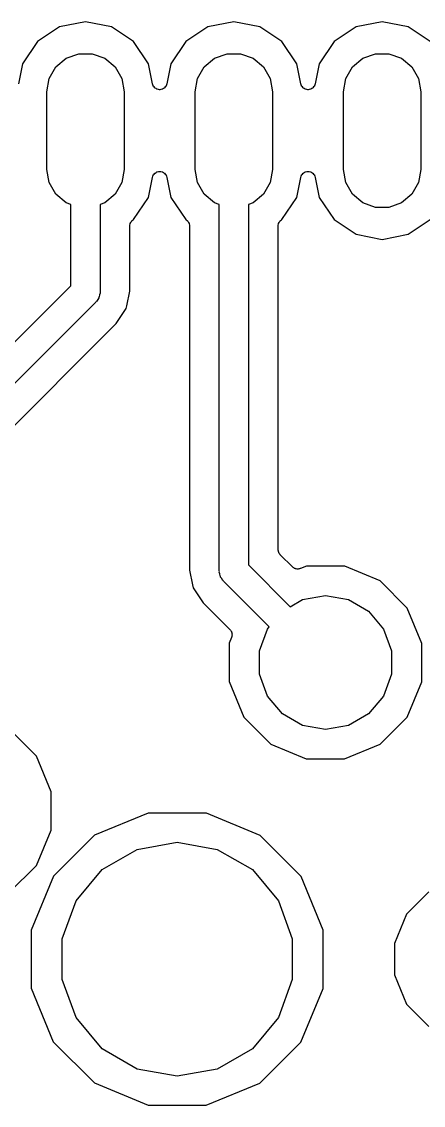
# Model space of a CAD drawing. Extents: x 30 to 169, y -146 to -30.
# Drawn here: x 151.34 to 158.22, y -62.5 to -43.95 of the extents above; entities that cross this region are included whole.
import ezdxf

# ---------------------------------------------------------------- set-up
doc = ezdxf.new("R2010")
doc.units = 0
doc.header["$MEASUREMENT"] = 0
doc.layers.add('BLACK', color=7, linetype='CONTINUOUS')

msp = doc.modelspace()

# ---------------------------------------------------------------- linework, layer by layer
at = {"layer": 'Black'}
for p, q in [((152.43, -43.9454), (151.984, -44.0341)), ((152.876, -44.0341), (152.43, -43.9454)), ((154.97, -43.9454), (154.524, -44.0341)), ((155.416, -44.0341), (154.97, -43.9454)), ((157.51, -43.9454), (157.064, -44.0341)), ((157.956, -44.0341), (157.51, -43.9454)), ((151.984, -44.0341), (151.606, -44.2869)), ((153.254, -44.2869), (152.876, -44.0341)), ((154.524, -44.0341), (154.146, -44.2869)), ((155.794, -44.2869), (155.416, -44.0341)), ((157.064, -44.0341), (156.686, -44.2869)), ((158.334, -44.2869), (157.956, -44.0341)), ((151.606, -44.2869), (151.353, -44.6651)), ((153.507, -44.6651), (153.254, -44.2869)), ((154.146, -44.2869), (153.893, -44.6651)), ((156.047, -44.6651), (155.794, -44.2869)), ((156.686, -44.2869), (156.433, -44.6651)), ((152.1, -44.5726), (152.315, -44.4942)), ((152.315, -44.4942), (152.545, -44.4942)), ((152.545, -44.4942), (152.76, -44.5726)), ((154.64, -44.5726), (154.855, -44.4942)), ((154.855, -44.4942), (155.085, -44.4942)), ((155.085, -44.4942), (155.3, -44.5726)), ((157.18, -44.5726), (157.395, -44.4942)), ((157.395, -44.4942), (157.625, -44.4942)), ((157.625, -44.4942), (157.84, -44.5726)), ((151.353, -44.6651), (151.285, -45.0084)), ((151.809, -44.9187), (151.924, -44.7201)), ((151.924, -44.7201), (152.1, -44.5726)), ((152.76, -44.5726), (152.936, -44.7201)), ((152.936, -44.7201), (153.051, -44.9187)), ((153.575, -45.0084), (153.507, -44.6651)), ((153.893, -44.6651), (153.825, -45.0084)), ((154.349, -44.9187), (154.464, -44.7201)), ((154.464, -44.7201), (154.64, -44.5726)), ((155.3, -44.5726), (155.476, -44.7201)), ((155.476, -44.7201), (155.591, -44.9187)), ((156.115, -45.0084), (156.047, -44.6651)), ((156.433, -44.6651), (156.365, -45.0084)), ((156.889, -44.9187), (157.004, -44.7201)), ((157.004, -44.7201), (157.18, -44.5726)), ((157.84, -44.5726), (158.016, -44.7201)), ((158.016, -44.7201), (158.131, -44.9187)), ((151.77, -45.1446), (151.809, -44.9187)), ((153.051, -44.9187), (153.09, -45.1446)), ((153.582, -45.0264), (153.575, -45.0084)), ((153.589, -45.0447), (153.582, -45.0264)), ((153.59, -45.0469), (153.589, -45.0447)), ((153.591, -45.0495), (153.59, -45.0469)), ((153.604, -45.064), (153.591, -45.0495)), ((153.616, -45.0791), (153.604, -45.064)), ((153.619, -45.0805), (153.616, -45.0791)), ((153.621, -45.0826), (153.619, -45.0805)), ((153.637, -45.0919), (153.621, -45.0826)), ((153.654, -45.102), (153.637, -45.0919)), ((153.763, -45.0919), (153.746, -45.102)), ((153.779, -45.0826), (153.763, -45.0919)), ((153.781, -45.0805), (153.779, -45.0826)), ((153.784, -45.0791), (153.781, -45.0805)), ((153.796, -45.064), (153.784, -45.0791)), ((153.809, -45.0495), (153.796, -45.064)), ((153.81, -45.0469), (153.809, -45.0495)), ((153.811, -45.0447), (153.81, -45.0469)), ((153.818, -45.0264), (153.811, -45.0447)), ((153.825, -45.0084), (153.818, -45.0264)), ((154.31, -45.1446), (154.349, -44.9187)), ((155.591, -44.9187), (155.63, -45.1446)), ((156.122, -45.0264), (156.115, -45.0084)), ((156.129, -45.0447), (156.122, -45.0264)), ((156.13, -45.0469), (156.129, -45.0447)), ((156.131, -45.0495), (156.13, -45.0469)), ((156.144, -45.064), (156.131, -45.0495)), ((156.156, -45.0791), (156.144, -45.064)), ((156.159, -45.0805), (156.156, -45.0791)), ((156.161, -45.0826), (156.159, -45.0805)), ((156.177, -45.0919), (156.161, -45.0826)), ((156.194, -45.102), (156.177, -45.0919)), ((156.303, -45.0919), (156.286, -45.102)), ((156.319, -45.0826), (156.303, -45.0919)), ((156.321, -45.0805), (156.319, -45.0826)), ((156.324, -45.0791), (156.321, -45.0805)), ((156.336, -45.064), (156.324, -45.0791)), ((156.349, -45.0495), (156.336, -45.064)), ((156.35, -45.0469), (156.349, -45.0495)), ((156.351, -45.0447), (156.35, -45.0469)), ((156.358, -45.0264), (156.351, -45.0447)), ((156.365, -45.0084), (156.358, -45.0264)), ((156.85, -45.1446), (156.889, -44.9187)), ((158.131, -44.9187), (158.17, -45.1446)), ((151.77, -46.4754), (151.77, -45.1446)), ((153.09, -45.1446), (153.09, -46.4754)), ((153.657, -45.1025), (153.654, -45.102)), ((153.659, -45.1038), (153.657, -45.1025)), ((153.678, -45.1068), (153.659, -45.1038)), ((153.697, -45.1106), (153.678, -45.1068)), ((153.7, -45.1101), (153.697, -45.1106)), ((153.703, -45.1106), (153.7, -45.1101)), ((153.722, -45.1068), (153.703, -45.1106)), ((153.741, -45.1038), (153.722, -45.1068)), ((153.743, -45.1025), (153.741, -45.1038)), ((153.746, -45.102), (153.743, -45.1025)), ((154.31, -46.4754), (154.31, -45.1446)), ((155.63, -45.1446), (155.63, -46.4754)), ((156.197, -45.1025), (156.194, -45.102)), ((156.199, -45.1038), (156.197, -45.1025)), ((156.218, -45.1068), (156.199, -45.1038)), ((156.237, -45.1106), (156.218, -45.1068)), ((156.24, -45.1101), (156.237, -45.1106)), ((156.243, -45.1106), (156.24, -45.1101)), ((156.262, -45.1068), (156.243, -45.1106)), ((156.281, -45.1038), (156.262, -45.1068)), ((156.283, -45.1025), (156.281, -45.1038)), ((156.286, -45.102), (156.283, -45.1025)), ((156.85, -46.4754), (156.85, -45.1446)), ((158.17, -45.1446), (158.17, -46.4754)), ((151.809, -46.7013), (151.77, -46.4754)), ((153.09, -46.4754), (153.051, -46.7013)), ((153.582, -46.5936), (153.589, -46.5753)), ((153.589, -46.5753), (153.59, -46.5731)), ((153.59, -46.5731), (153.591, -46.5705)), ((153.591, -46.5705), (153.604, -46.556)), ((153.604, -46.556), (153.616, -46.5409)), ((153.616, -46.5409), (153.619, -46.5395)), ((153.619, -46.5395), (153.621, -46.5374)), ((153.621, -46.5374), (153.637, -46.5281)), ((153.637, -46.5281), (153.654, -46.518)), ((153.654, -46.518), (153.657, -46.5175)), ((153.657, -46.5175), (153.659, -46.5162)), ((153.659, -46.5162), (153.678, -46.5132)), ((153.678, -46.5132), (153.697, -46.5094)), ((153.697, -46.5094), (153.7, -46.5099)), ((153.7, -46.5099), (153.703, -46.5094)), ((153.703, -46.5094), (153.722, -46.5132)), ((153.722, -46.5132), (153.741, -46.5162)), ((153.741, -46.5162), (153.743, -46.5175)), ((153.743, -46.5175), (153.746, -46.518)), ((153.746, -46.518), (153.763, -46.5281)), ((153.763, -46.5281), (153.779, -46.5374)), ((153.779, -46.5374), (153.781, -46.5395)), ((153.781, -46.5395), (153.784, -46.5409)), ((153.784, -46.5409), (153.796, -46.556)), ((153.796, -46.556), (153.809, -46.5705)), ((153.809, -46.5705), (153.81, -46.5731)), ((153.81, -46.5731), (153.811, -46.5753)), ((153.811, -46.5753), (153.818, -46.5936)), ((154.349, -46.7013), (154.31, -46.4754)), ((155.63, -46.4754), (155.591, -46.7013)), ((156.122, -46.5936), (156.129, -46.5753)), ((156.129, -46.5753), (156.13, -46.5731)), ((156.13, -46.5731), (156.131, -46.5705)), ((156.131, -46.5705), (156.144, -46.556)), ((156.144, -46.556), (156.156, -46.5409)), ((156.156, -46.5409), (156.159, -46.5395)), ((156.159, -46.5395), (156.161, -46.5374)), ((156.161, -46.5374), (156.177, -46.5281)), ((156.177, -46.5281), (156.194, -46.518)), ((156.194, -46.518), (156.197, -46.5175)), ((156.197, -46.5175), (156.199, -46.5162)), ((156.199, -46.5162), (156.218, -46.5132)), ((156.218, -46.5132), (156.237, -46.5094)), ((156.237, -46.5094), (156.24, -46.5099)), ((156.24, -46.5099), (156.243, -46.5094)), ((156.243, -46.5094), (156.262, -46.5132)), ((156.262, -46.5132), (156.281, -46.5162)), ((156.281, -46.5162), (156.283, -46.5175)), ((156.283, -46.5175), (156.286, -46.518)), ((156.286, -46.518), (156.303, -46.5281)), ((156.303, -46.5281), (156.319, -46.5374)), ((156.319, -46.5374), (156.321, -46.5395)), ((156.321, -46.5395), (156.324, -46.5409)), ((156.324, -46.5409), (156.336, -46.556)), ((156.336, -46.556), (156.349, -46.5705)), ((156.349, -46.5705), (156.35, -46.5731)), ((156.35, -46.5731), (156.351, -46.5753)), ((156.351, -46.5753), (156.358, -46.5936)), ((156.889, -46.7013), (156.85, -46.4754)), ((158.17, -46.4754), (158.131, -46.7013)), ((151.924, -46.8999), (151.809, -46.7013)), ((153.051, -46.7013), (152.936, -46.8999)), ((153.507, -46.9549), (153.575, -46.6116)), ((153.575, -46.6116), (153.582, -46.5936)), ((153.818, -46.5936), (153.825, -46.6116)), ((153.825, -46.6116), (153.893, -46.9549)), ((154.464, -46.8999), (154.349, -46.7013)), ((155.591, -46.7013), (155.476, -46.8999)), ((156.047, -46.9549), (156.115, -46.6116)), ((156.115, -46.6116), (156.122, -46.5936)), ((156.358, -46.5936), (156.365, -46.6116)), ((156.365, -46.6116), (156.433, -46.9549)), ((157.004, -46.8999), (156.889, -46.7013)), ((158.131, -46.7013), (158.016, -46.8999)), ((152.1, -47.0474), (151.924, -46.8999)), ((152.936, -46.8999), (152.76, -47.0474)), ((154.64, -47.0474), (154.464, -46.8999)), ((155.476, -46.8999), (155.3, -47.0474)), ((157.18, -47.0474), (157.004, -46.8999)), ((158.016, -46.8999), (157.84, -47.0474)), ((152.18, -47.0766), (152.1, -47.0474)), ((152.18, -48.4664), (152.18, -47.0766)), ((152.76, -47.0474), (152.68, -47.0766)), ((152.68, -47.0766), (152.68, -48.57)), ((153.254, -47.3331), (153.507, -46.9549)), ((153.893, -46.9549), (154.146, -47.3331)), ((154.72, -47.0766), (154.64, -47.0474)), ((154.72, -53.35), (154.72, -47.0766)), ((155.3, -47.0474), (155.22, -47.0766)), ((155.22, -47.0766), (155.22, -53.2464)), ((155.794, -47.3331), (156.047, -46.9549)), ((156.433, -46.9549), (156.686, -47.3331)), ((157.395, -47.1258), (157.18, -47.0474)), ((157.625, -47.1258), (157.395, -47.1258)), ((157.84, -47.0474), (157.625, -47.1258)), ((153.188, -47.4454), (153.191, -47.4277)), ((153.188, -48.5575), (153.188, -47.4454)), ((153.191, -47.4277), (153.193, -47.4099)), ((153.193, -47.4099), (153.195, -47.4061)), ((153.195, -47.4061), (153.196, -47.402)), ((153.196, -47.402), (153.205, -47.3864)), ((153.205, -47.3864), (153.213, -47.3703)), ((153.213, -47.3703), (153.216, -47.3674)), ((153.216, -47.3674), (153.218, -47.3638)), ((153.218, -47.3638), (153.231, -47.3522)), ((153.231, -47.3522), (153.244, -47.3398)), ((153.244, -47.3398), (153.254, -47.3331)), ((154.146, -47.3331), (154.156, -47.3398)), ((154.156, -47.3398), (154.169, -47.3522)), ((154.169, -47.3522), (154.182, -47.3638)), ((154.182, -47.3638), (154.184, -47.3674)), ((154.184, -47.3674), (154.187, -47.3703)), ((154.187, -47.3703), (154.195, -47.3864)), ((154.195, -47.3864), (154.204, -47.402)), ((154.204, -47.402), (154.205, -47.4061)), ((154.205, -47.4061), (154.207, -47.4099)), ((154.207, -47.4099), (154.209, -47.4277)), ((154.209, -47.4277), (154.212, -47.4454)), ((154.212, -47.4454), (154.212, -53.3375)), ((155.728, -47.4454), (155.731, -47.4277)), ((155.728, -52.9834), (155.728, -47.4454)), ((155.731, -47.4277), (155.733, -47.4099)), ((155.733, -47.4099), (155.735, -47.4061)), ((155.735, -47.4061), (155.736, -47.402)), ((155.736, -47.402), (155.745, -47.3864)), ((155.745, -47.3864), (155.753, -47.3703)), ((155.753, -47.3703), (155.756, -47.3674)), ((155.756, -47.3674), (155.758, -47.3638)), ((155.758, -47.3638), (155.771, -47.3522)), ((155.771, -47.3522), (155.784, -47.3398)), ((155.784, -47.3398), (155.794, -47.3331)), ((156.686, -47.3331), (157.064, -47.5859)), ((157.956, -47.5859), (158.334, -47.3331)), ((157.064, -47.5859), (157.51, -47.6746)), ((157.51, -47.6746), (157.956, -47.5859)), ((147.896, -52.75), (152.18, -48.4664)), ((152.679, -48.5918), (152.671, -48.6233)), ((152.68, -48.57), (152.678, -48.5808)), ((152.678, -48.5808), (152.679, -48.5918)), ((153.137, -48.8139), (153.188, -48.5575)), ((152.607, -48.7468), (148.177, -53.1768)), ((152.613, -48.7378), (152.607, -48.7468)), ((152.622, -48.7307), (152.613, -48.7378)), ((152.638, -48.7024), (152.622, -48.7307)), ((152.657, -48.6757), (152.638, -48.7024)), ((152.659, -48.665), (152.657, -48.6757)), ((152.665, -48.6555), (152.659, -48.665)), ((152.671, -48.6233), (152.665, -48.6555)), ((152.957, -49.1148), (153.128, -48.8591)), ((153.128, -48.8591), (153.137, -48.8139)), ((153.137, -48.8139), (153.137, -48.8139)), ((148.545, -53.5271), (152.957, -49.1148)), ((155.729, -52.9889), (155.728, -52.9834)), ((155.728, -52.9945), (155.729, -52.9889)), ((155.733, -53.0105), (155.728, -52.9945)), ((155.736, -53.0269), (155.733, -53.0105)), ((155.738, -53.0317), (155.736, -53.0269)), ((155.74, -53.0371), (155.738, -53.0317)), ((155.749, -53.0507), (155.74, -53.0371)), ((155.758, -53.0651), (155.749, -53.0507)), ((155.762, -53.0686), (155.758, -53.0651)), ((155.765, -53.0732), (155.762, -53.0686)), ((155.22, -53.2464), (155.937, -53.9634)), ((155.975, -53.2825), (155.765, -53.0732)), ((154.212, -53.3375), (154.262, -53.5902)), ((154.722, -53.3608), (154.72, -53.35)), ((154.721, -53.3718), (154.722, -53.3608)), ((154.729, -53.4033), (154.721, -53.3718)), ((154.735, -53.4355), (154.729, -53.4033)), ((154.741, -53.445), (154.735, -53.4355)), ((155.981, -53.2873), (155.975, -53.2825)), ((155.987, -53.2934), (155.981, -53.2873)), ((155.999, -53.2999), (155.987, -53.2934)), ((156.011, -53.3078), (155.999, -53.2999)), ((156.019, -53.31), (156.011, -53.3078)), ((156.026, -53.3138), (156.019, -53.31)), ((156.04, -53.3157), (156.026, -53.3138)), ((156.053, -53.3193), (156.04, -53.3157)), ((156.062, -53.3185), (156.053, -53.3193)), ((156.07, -53.3196), (156.062, -53.3185)), ((156.083, -53.3166), (156.07, -53.3196)), ((156.097, -53.3154), (156.083, -53.3166)), ((156.105, -53.3119), (156.097, -53.3154)), ((156.113, -53.3101), (156.105, -53.3119)), ((156.213, -53.2687), (156.113, -53.3101)), ((156.87, -53.2693), (156.213, -53.2687)), ((157.476, -53.5212), (156.87, -53.2693)), ((154.262, -53.5902), (154.262, -53.5902)), ((154.262, -53.5902), (154.272, -53.6391)), ((154.743, -53.4557), (154.741, -53.445)), ((154.762, -53.4824), (154.743, -53.4557)), ((154.778, -53.5107), (154.762, -53.4824)), ((154.787, -53.5178), (154.778, -53.5107)), ((154.793, -53.5268), (154.787, -53.5178)), ((155.577, -54.3102), (154.793, -53.5268)), ((157.94, -53.986), (157.476, -53.5212)), ((154.272, -53.6391), (154.443, -53.8948)), ((156.148, -53.8418), (156.54, -53.7726)), ((156.54, -53.7726), (156.932, -53.8418)), ((154.443, -53.8948), (154.902, -54.3542)), ((155.937, -53.9634), (156.148, -53.8418)), ((156.932, -53.8418), (157.278, -54.0411)), ((158.191, -54.593), (157.94, -53.986)), ((157.278, -54.0411), (157.534, -54.3463)), ((154.902, -54.3542), (154.907, -54.3611)), ((154.907, -54.3611), (154.913, -54.3668)), ((154.913, -54.3668), (154.92, -54.3791)), ((155.41, -54.7208), (155.546, -54.3463)), ((155.546, -54.3463), (155.577, -54.3102)), ((157.534, -54.3463), (157.67, -54.7208)), ((154.93, -54.4927), (154.889, -54.5902)), ((154.92, -54.3791), (154.928, -54.3904)), ((154.928, -54.3904), (154.93, -54.3985)), ((154.93, -54.3985), (154.934, -54.4059)), ((154.932, -54.4845), (154.93, -54.4927)), ((154.935, -54.4769), (154.932, -54.4845)), ((154.934, -54.4059), (154.935, -54.4196)), ((154.935, -54.4196), (154.939, -54.433)), ((154.936, -54.4632), (154.935, -54.4769)), ((154.939, -54.4497), (154.936, -54.4632)), ((154.939, -54.433), (154.938, -54.4413)), ((154.938, -54.4413), (154.939, -54.4497)), ((154.889, -54.5902), (154.889, -55.247)), ((155.41, -55.1192), (155.41, -54.7208)), ((157.67, -54.7208), (157.67, -55.1192)), ((158.191, -55.2498), (158.191, -54.593)), ((154.889, -55.247), (155.14, -55.854)), ((155.546, -55.4937), (155.41, -55.1192)), ((157.67, -55.1192), (157.534, -55.4937)), ((157.939, -55.8564), (158.191, -55.2498)), ((155.802, -55.7989), (155.546, -55.4937)), ((157.534, -55.4937), (157.278, -55.7989)), ((155.14, -55.854), (155.604, -56.3188)), ((156.148, -55.9982), (155.802, -55.7989)), ((157.278, -55.7989), (156.932, -55.9982)), ((156.54, -56.0674), (156.148, -55.9982)), ((156.932, -55.9982), (156.54, -56.0674)), ((157.474, -56.3205), (157.939, -55.8564)), ((151.59, -56.526), (151.126, -56.0612)), ((155.604, -56.3188), (156.21, -56.5707)), ((156.867, -56.5713), (157.474, -56.3205)), ((151.841, -57.133), (151.59, -56.526)), ((156.21, -56.5707), (156.867, -56.5713)), ((151.841, -57.7898), (151.841, -57.133)), ((153.505, -57.4977), (152.585, -57.8778)), ((154.5, -57.4985), (153.505, -57.4977)), ((155.419, -57.8802), (154.5, -57.4985)), ((151.589, -58.3964), (151.841, -57.7898)), ((152.585, -57.8778), (151.88, -58.5809)), ((156.122, -58.5846), (155.419, -57.8802)), ((153.315, -58.1192), (154, -57.9985)), ((154, -57.9985), (154.685, -58.1192)), ((152.713, -58.4667), (153.315, -58.1192)), ((154.685, -58.1192), (155.287, -58.4667)), ((151.124, -58.8605), (151.589, -58.3964)), ((151.88, -58.5809), (151.499, -59.5002)), ((152.267, -58.9992), (152.713, -58.4667)), ((155.287, -58.4667), (155.733, -58.9992)), ((156.502, -59.5045), (156.122, -58.5846)), ((152.029, -59.6524), (152.267, -58.9992)), ((155.733, -58.9992), (155.971, -59.6524)), ((158.311, -58.8473), (157.929, -59.2292)), ((157.929, -59.2292), (157.721, -59.7285)), ((151.499, -59.5002), (151.498, -60.4955)), ((156.502, -60.2942), (156.502, -59.5045)), ((152.029, -60.3476), (152.029, -59.6524)), ((155.971, -59.6524), (155.971, -60.3476)), ((157.721, -59.7285), (157.721, -60.2691)), ((156.501, -60.4998), (156.502, -60.2942)), ((156.502, -60.2942), (156.502, -60.2942)), ((157.721, -60.2691), (157.927, -60.7687)), ((152.267, -61.0008), (152.029, -60.3476)), ((155.971, -60.3476), (155.733, -61.0008)), ((151.498, -60.4955), (151.878, -61.4154)), ((156.12, -61.4191), (156.501, -60.4998)), ((157.927, -60.7687), (158.309, -61.1513)), ((152.713, -61.5332), (152.267, -61.0008)), ((155.733, -61.0008), (155.287, -61.5332)), ((151.878, -61.4154), (152.581, -62.1198)), ((155.415, -62.1222), (156.12, -61.4191)), ((153.315, -61.8808), (152.713, -61.5332)), ((155.287, -61.5332), (154.685, -61.8808)), ((154, -62.0015), (153.315, -61.8808)), ((154.685, -61.8808), (154, -62.0015)), ((152.581, -62.1198), (153.5, -62.5015)), ((154.495, -62.5023), (155.415, -62.1222)), ((153.5, -62.5015), (154.495, -62.5023))]:
    msp.add_line(p, q, dxfattribs=at)

doc.saveas('drawing.dxf')
